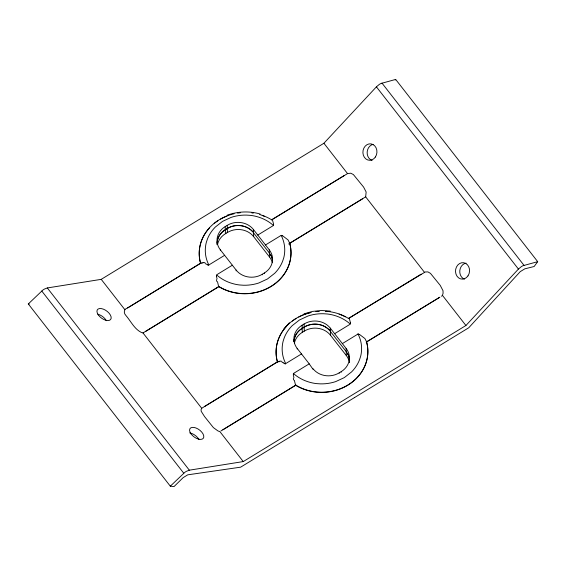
<?xml version="1.0" encoding="UTF-8"?>
<svg xmlns="http://www.w3.org/2000/svg" width="566" height="566" viewBox="0 0 566 566"><rect width="100%" height="100%" fill="white"/><g stroke="black" fill="none" stroke-linecap="round" stroke-linejoin="round"><path stroke-width="0.85" d="M288.639 244.01L365.671 196.855L366.138 191.994L363.605 187.077L353.361 174.533L350.694 173.203L347.545 173.599L271.475 219.87M442.35 295.608L443.072 293.329L443.022 290.74L440.242 285.391L430.478 273.378L427.974 271.913L425.236 271.977L348.338 318.495M395.231 80.039L395.684 79.431L537.7 261.669L534.127 266.515L524.838 268.829L520.239 271.638L468.754 327.764L354.769 397.424M127.541 307.975C123.742 308.93 123.374 313.048 125.921 315.51C130.781 321.113 134.227 328.782 141.068 332.292A10.959 5.858 36.3 0 0 142.993 332.942L201.722 408.305L201.036 409.777L201.213 411.319L204.545 416.562L213.389 427.606L217.938 430.924A10.959 5.858 36.3 0 0 219.856 431.568L243.246 461.58L465.924 325.5L518.428 269.069L521.236 266.72A5.971 2.356 -37.9 0 1 522.97 265.723L537.7 261.669M283.842 328.952L289.403 322.762M354.627 397.509L240.642 467.169L187.742 474.832L183.143 477.64L174.045 486.569L170.316 486.18L28.3 303.949L42.747 290.174A5.971 2.356 -37.9 0 1 44.473 289.049L47.318 287.945L101.222 279.349L323.908 143.262L376.411 86.839L379.213 84.483A5.971 2.356 -37.9 0 1 380.946 83.492L395.684 79.431M170.316 486.18L184.764 472.405A5.971 2.356 -37.9 0 1 186.497 471.287L189.341 470.183L243.246 461.58M201.722 408.305L204.404 406.6M441.968 295.848L441.402 296.209M366.223 342.197L439.888 297.171M142.993 332.95L218.731 286.587A45.917 40.54 -1.7 0 0 271.043 286.509A45.917 40.54 -1.7 0 0 289.679 243.224L362.643 198.786M220.973 430.924L295.594 385.213A45.917 40.54 -1.7 0 0 347.906 385.142A45.917 40.54 -1.7 0 0 366.542 341.857L366.52 341.687M220.323 250.37L220.308 249.769A18.862 16.655 -1.7 0 1 225.211 226.584L227.228 225.353A18.862 16.655 -1.7 0 1 253.448 229.52L257.771 235.067A29.05 7.415 58.6 0 1 258.266 235.682L264.987 244.307A29.05 7.415 58.6 0 1 265.489 244.965L269.267 249.811L269.473 256.936A18.862 16.655 -1.7 0 1 272.303 262.638M217.125 244.37A18.862 16.655 -1.7 0 1 225.303 229.64L227.313 228.409A18.862 16.655 -1.7 0 1 252.556 231.43L253.08 231.112M217.132 244.512A18.862 16.655 -1.7 0 1 225.31 229.782L227.32 228.551A18.862 16.655 -1.7 0 1 252.563 231.572L269.359 253.016A18.862 16.655 -1.7 0 1 272.543 260.593M217.542 244.441A18.862 16.655 -1.7 0 1 225.424 233.708L226.471 233.065M226.619 232.98L227.433 232.477A18.862 16.655 -1.7 0 1 253.653 236.645L269.473 256.936M201.192 262.822L127.654 307.904L200.873 263.162M271.899 219.757L344.241 175.545M236.149 270.866L236.128 270.067L232.35 265.221A29.05 7.415 58.6 0 0 231.848 264.555L225.126 255.931A29.05 7.415 58.6 0 0 224.631 255.316L208.847 264.959A40.03 35.34 -1.7 0 1 205.713 245.29A38.559 34.045 -1.7 0 1 206.357 242.283L207.453 238.972A40.342 35.616 -1.7 0 1 215.271 227.093L222.565 221.363L231.204 217.358A40.342 35.616 -1.7 0 1 246.521 215.101L250.398 215.363A38.559 34.045 -1.7 0 1 255.287 216.205A40.03 35.34 -1.7 0 1 273.449 225.487L257.771 235.067M232.35 265.221L216.566 274.864A40.03 35.34 -1.7 0 0 234.741 284.125A38.559 34.045 -1.7 0 0 239.63 284.974L243.507 285.243A40.342 35.616 -1.7 0 0 258.825 282.979L267.463 278.974L274.758 273.244A40.342 35.616 -1.7 0 0 282.575 261.365L283.672 258.061A38.559 34.045 -1.7 0 0 284.33 255.047A40.03 35.34 -1.7 0 0 281.161 235.385L265.489 244.965M145.957 331.202L219.169 286.46M236.128 270.067A18.862 16.655 -1.7 0 0 262.348 274.227L264.357 272.996A18.862 16.655 -1.7 0 0 269.267 249.811M297.185 348.996L297.171 348.394A18.862 16.655 -1.7 0 1 302.074 325.209L304.091 323.985A18.862 16.655 -1.7 0 1 330.311 328.146L334.633 333.692A29.05 7.415 58.6 0 1 335.129 334.308L341.85 342.932A29.05 7.415 58.6 0 1 342.352 343.597L346.13 348.444L346.335 355.568A18.862 16.655 -1.7 0 1 349.165 361.271M293.98 341.397A18.862 16.655 -1.7 0 1 302.166 328.273L304.183 327.042A18.862 16.655 -1.7 0 1 329.419 330.056L330.459 329.426M293.98 341.539A18.862 16.655 -1.7 0 1 302.173 328.414L304.183 327.183A18.862 16.655 -1.7 0 1 329.426 330.197L346.222 351.642A18.862 16.655 -1.7 0 1 349.463 362.304M294.405 343.067A18.862 16.655 -1.7 0 1 302.286 332.334L304.296 331.11A18.862 16.655 -1.7 0 1 330.516 335.27L346.335 355.568M278.055 361.448L204.517 406.53L278.458 361.349M348.762 318.382L421.104 274.177M313.005 369.294L309.213 363.846A29.05 7.415 58.6 0 0 308.711 363.188L301.989 354.564A29.05 7.415 58.6 0 0 301.494 353.941L285.717 363.584A40.03 35.34 -1.7 0 1 282.575 343.923A38.559 34.045 -1.7 0 1 283.219 340.909L284.316 337.598A40.342 35.616 -1.7 0 1 292.134 325.719L299.428 319.995L308.067 315.984A40.342 35.616 -1.7 0 1 323.384 313.727L327.261 313.996A38.559 34.045 -1.7 0 1 332.15 314.83A40.03 35.34 -1.7 0 1 350.312 324.113L334.633 333.692M309.213 363.846L293.436 373.489A40.03 35.34 -1.7 0 0 311.611 382.75A38.559 34.045 -1.7 0 0 316.493 383.607L320.37 383.868A40.342 35.616 -1.7 0 0 335.688 381.611L344.326 377.6L351.62 371.876A40.342 35.616 -1.7 0 0 359.438 359.997L360.535 356.686A38.559 34.045 -1.7 0 0 361.193 353.679A40.03 35.34 -1.7 0 0 358.023 334.018M342.352 343.597L358.045 334.011M366.542 341.857L439.506 297.412M222.82 429.827L296.032 385.092M312.991 368.692A18.862 16.655 -1.7 0 0 339.211 372.86L341.22 371.629A18.862 16.655 -1.7 0 0 346.13 348.444M271.602 219.792L272.437 219.841L273.619 224.285M348.592 318.361L349.342 318.566L350.481 322.91M227.178 215.186C237.727 211.408 249.38 210.849 260.148 214.019M304.041 313.812L312.552 311.406L321.424 310.479L330.296 311.088M202.975 262.999L200.605 263.197A45.917 40.54 -1.7 0 1 234.126 213.771M279.837 361.624L277.467 361.823A45.917 40.54 -1.7 0 1 310.989 312.404M28.3 303.949L29.234 304.041M205.147 263.572L207.489 264.697M282.01 362.198L283.361 362.848M284.302 363.301L283.545 362.94M282.547 235.732L288.052 239.92L289.665 243.132M359.41 334.365L364.914 338.546L366.513 341.652M381.965 83.082L523.982 265.32M376.411 86.839L518.428 269.069M323.908 143.262L347.545 173.599M365.671 196.855L424.408 272.225M442.534 295.487L465.924 325.5M220.308 249.769L224.631 255.316M297.171 348.394L301.494 353.941M101.222 279.349L124.86 309.673M47.318 287.945L189.341 470.183M41.742 290.995L183.766 473.226M294.334 380.225L295.523 385.092M293.945 377.663L293.287 374.833M217.082 279.038L216.424 276.201M217.471 281.592L218.603 286.361A45.917 40.54 -1.7 0 0 271.036 286.354A45.917 40.54 -1.7 0 0 289.636 242.934M341.22 371.629L341.241 372.202M339.211 372.86L339.218 373.242M330.311 328.146L330.516 335.27M304.091 323.985L304.183 327.042M304.183 327.183L304.296 331.11M302.074 325.209L302.166 328.273M302.173 328.414L302.286 332.334M264.357 272.996L264.372 273.569M262.348 274.227L262.362 274.8M253.448 229.52L253.653 236.645M227.228 225.353L227.313 228.409M227.32 228.551L227.433 232.477M225.211 226.584L225.303 229.64M225.31 229.782L225.424 233.708M237.55 213.127A45.917 40.54 -1.7 0 1 240.359 212.774M251.849 212.922A45.917 40.54 -1.7 0 1 253.285 213.12M259.603 214.507A45.917 40.54 -1.7 0 1 270.888 219.36M200.527 263.225A45.917 40.54 -1.7 0 1 209.611 227.737M214.189 223.45A45.917 40.54 -1.7 0 1 217.889 220.747M220.471 219.169A45.917 40.54 -1.7 0 1 226.874 216.134M262.185 215.483A45.917 40.54 -1.7 0 1 264.64 216.41M273.463 224.377A1.648 1.316 -38.5 0 1 273.59 225.119M208.762 265.362A2.512 2.144 -5.8 0 1 207.404 264.768M202.755 262.483A8.023 5.144 51.8 0 1 205.055 262.78M281.182 235.35A2.512 2.278 3.5 0 1 282.42 235.873M216.46 279.59A7.867 1.733 82.3 0 1 216.714 281.408M216.686 276.017A1.648 1.394 40.9 0 1 216.424 275.246M270.668 254.841A18.862 16.655 -1.7 0 1 272.543 260.452M366.499 341.56A45.917 40.54 -1.7 0 1 347.899 384.986A45.917 40.54 -1.7 0 1 295.459 384.972M315.814 311.562A45.917 40.54 -1.7 0 1 317.929 311.335M325.832 311.272A45.917 40.54 -1.7 0 1 348.472 318.425M277.39 361.851A45.917 40.54 -1.7 0 1 286.474 326.37M292.261 321.134A45.917 40.54 -1.7 0 1 296.025 318.566M298.671 317.066A45.917 40.54 -1.7 0 1 310.946 312.566M317.859 311.498A45.917 40.54 -1.7 0 1 319.281 311.399M325.74 311.427A45.917 40.54 -1.7 0 1 327.176 311.541M339.048 314.116A45.917 40.54 -1.7 0 1 345.416 316.847M350.326 323.009A1.648 1.316 -38.5 0 1 350.453 323.752M285.625 363.995A2.512 2.144 -5.8 0 1 284.266 363.393M279.618 361.115A8.023 5.144 51.8 0 1 281.918 361.405M358.045 333.982A2.512 2.278 3.5 0 1 359.283 334.499M293.322 378.215A7.867 1.733 82.3 0 1 293.577 380.034M293.549 374.642A1.648 1.394 40.9 0 1 293.287 373.878M347.538 353.474A18.862 16.655 -1.7 0 1 349.463 362.162M464.346 279.151A8.242 6.969 -85.2 0 1 459.818 270.513A8.242 6.969 -85.2 0 1 466.094 263.162M372.053 160.419A8.242 6.969 -85.2 0 1 367.164 152.07A8.242 6.969 -85.2 0 1 373.128 144.372M189.759 432.905A8.242 4.309 36.8 0 1 198.97 439.549M97.784 314.18A8.242 4.309 36.8 0 1 106.351 320.703M467.99 275.875A8.242 7.011 -83.9 0 0 463.66 262.73A8.242 7.011 -83.9 0 0 455.97 274.085A8.242 7.011 -83.9 0 0 467.99 275.875M375.371 157.03A8.242 7.011 -83.9 0 0 371.041 143.884A8.242 7.011 -83.9 0 0 363.351 155.233A8.242 7.011 -83.9 0 0 375.371 157.03M190.919 433.747A8.242 4.408 36.3 0 0 203.208 438.409A8.242 4.408 36.3 0 0 195.935 427.974A8.242 4.408 36.3 0 0 190.919 433.747M98.293 314.894A8.242 4.408 36.3 0 0 110.582 319.564A8.242 4.408 36.3 0 0 103.316 309.128A8.242 4.408 36.3 0 0 98.293 314.894"/></g></svg>
